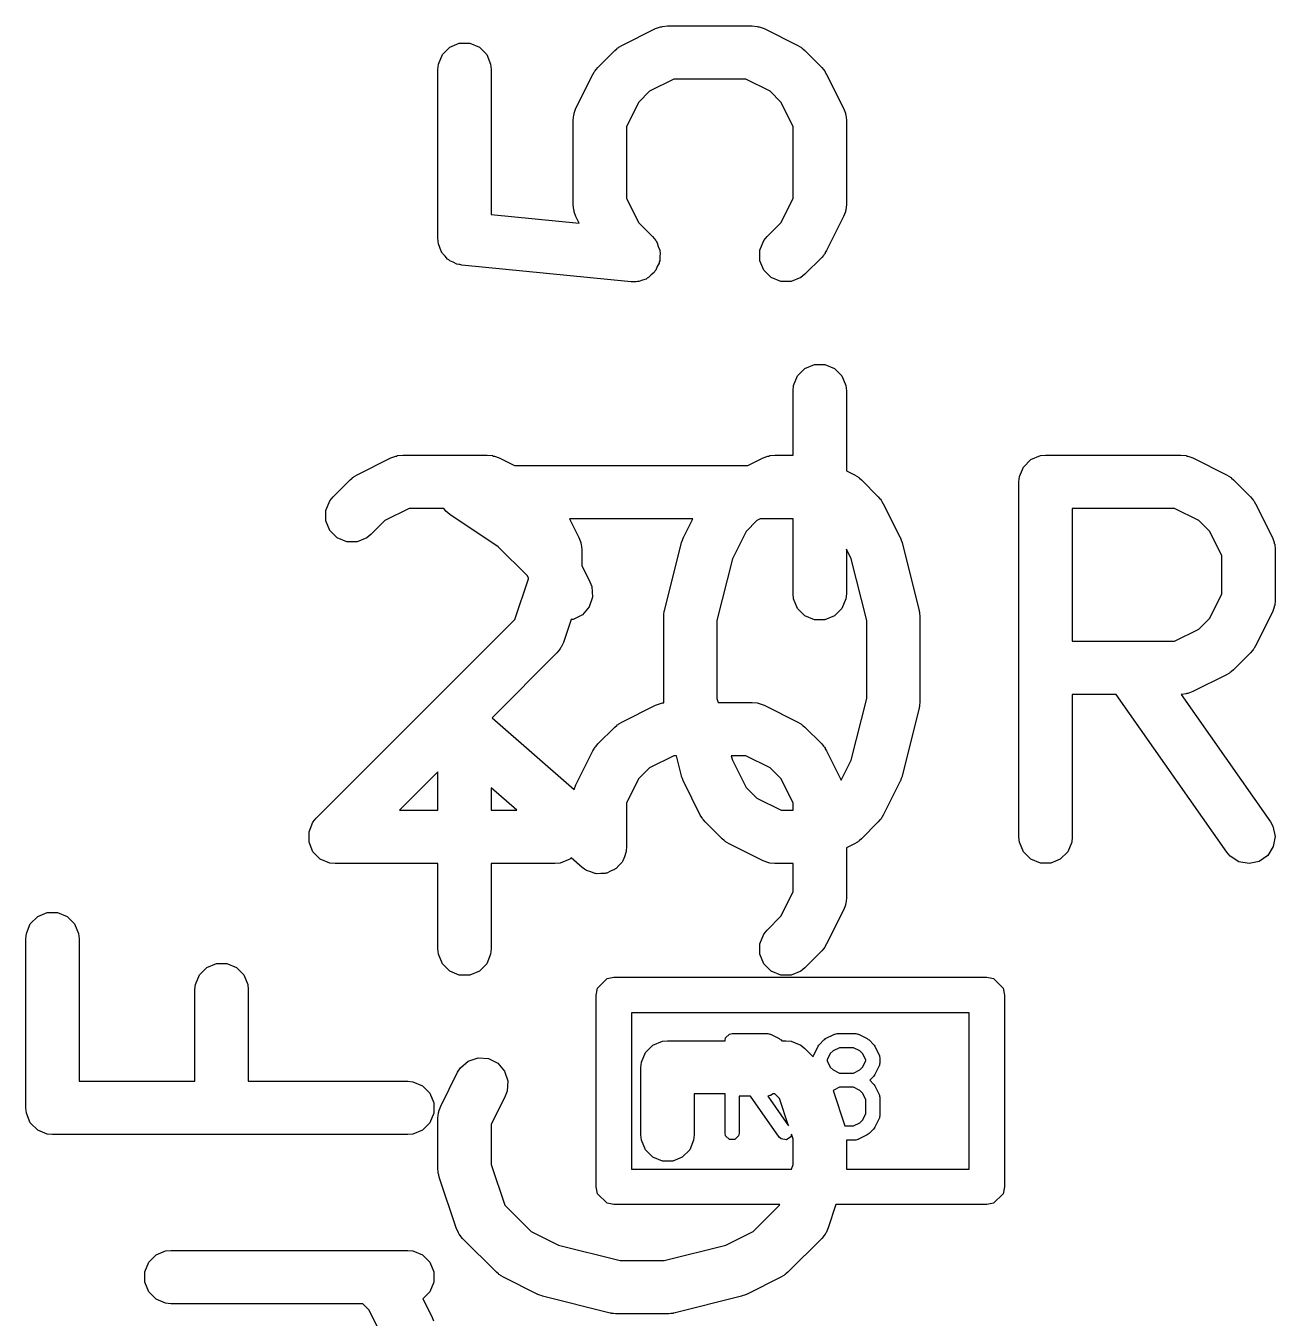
# Model space of a CAD drawing. Extents: x -2.36 to 2.12, y 0.28 to 4.05.
# Drawn here: x -2.3307 to -2.1922, y 3.6788 to 3.822 of the extents above; entities that cross this region are included whole.
import ezdxf

# ---------------------------------------------------------------- set-up
doc = ezdxf.new("R2010")
doc.units = 0
doc.header["$MEASUREMENT"] = 0
doc.layers.add('BLACK', color=7, linetype='CONTINUOUS')

msp = doc.modelspace()

# ---------------------------------------------------------------- linework, layer by layer
at = {"layer": 'BLACK', "linetype": 'CONTINUOUS'}
for p, q in [((-2.26467, 3.81981), (-2.26092, 3.82169)), ((-2.26092, 3.82169), (-2.26038, 3.8219)), ((-2.26038, 3.8219), (-2.26027, 3.8219)), ((-2.26027, 3.8219), (-2.26017, 3.82194)), ((-2.26017, 3.82194), (-2.2596, 3.822)), ((-2.2596, 3.822), (-2.25022, 3.822)), ((-2.25022, 3.822), (-2.24965, 3.82194)), ((-2.24965, 3.82194), (-2.24955, 3.8219)), ((-2.24955, 3.8219), (-2.24944, 3.8219)), ((-2.24944, 3.8219), (-2.2489, 3.82169)), ((-2.2489, 3.82169), (-2.24515, 3.81981)), ((-2.28455, 3.81881), (-2.28373, 3.81963)), ((-2.28373, 3.81963), (-2.28267, 3.82007)), ((-2.28267, 3.82007), (-2.28152, 3.82007)), ((-2.28152, 3.82007), (-2.28045, 3.81963)), ((-2.28045, 3.81963), (-2.27964, 3.81881)), ((-2.26731, 3.81739), (-2.26543, 3.81926)), ((-2.26543, 3.81926), (-2.26521, 3.81945)), ((-2.26521, 3.81945), (-2.26516, 3.81951)), ((-2.26516, 3.81951), (-2.26507, 3.81956)), ((-2.26507, 3.81956), (-2.26499, 3.81963)), ((-2.26499, 3.81963), (-2.26491, 3.81966)), ((-2.26491, 3.81966), (-2.26467, 3.81981)), ((-2.24515, 3.81981), (-2.2449, 3.81966)), ((-2.2449, 3.81966), (-2.24483, 3.81963)), ((-2.24483, 3.81963), (-2.24475, 3.81956)), ((-2.24475, 3.81956), (-2.24466, 3.81951)), ((-2.24466, 3.81951), (-2.24461, 3.81945)), ((-2.24461, 3.81945), (-2.24439, 3.81926)), ((-2.24439, 3.81926), (-2.24251, 3.81739)), ((-2.28505, 3.81717), (-2.28499, 3.81775)), ((-2.28499, 3.81775), (-2.28455, 3.81881)), ((-2.27964, 3.81881), (-2.2792, 3.81775)), ((-2.2792, 3.81775), (-2.27914, 3.81717)), ((-2.26749, 3.81716), (-2.26731, 3.81739)), ((-2.24251, 3.81739), (-2.24232, 3.81716)), ((-2.28505, 3.79843), (-2.28505, 3.81717)), ((-2.27914, 3.81717), (-2.27914, 3.8011)), ((-2.26974, 3.81287), (-2.26786, 3.81662)), ((-2.26786, 3.81662), (-2.26771, 3.81687)), ((-2.26771, 3.81687), (-2.26768, 3.81694)), ((-2.26768, 3.81694), (-2.26761, 3.81702)), ((-2.26761, 3.81702), (-2.26755, 3.81711)), ((-2.26755, 3.81711), (-2.26749, 3.81716)), ((-2.2589, 3.81609), (-2.2616, 3.81475)), ((-2.25092, 3.81609), (-2.2589, 3.81609)), ((-2.24822, 3.81475), (-2.25092, 3.81609)), ((-2.24232, 3.81716), (-2.24227, 3.81711)), ((-2.24227, 3.81711), (-2.24221, 3.81702)), ((-2.24221, 3.81702), (-2.24214, 3.81694)), ((-2.24214, 3.81694), (-2.24211, 3.81687)), ((-2.24211, 3.81687), (-2.24196, 3.81662)), ((-2.24196, 3.81662), (-2.24008, 3.81287)), ((-2.2616, 3.81475), (-2.26279, 3.81355)), ((-2.24703, 3.81355), (-2.24822, 3.81475)), ((-2.26279, 3.81355), (-2.26414, 3.81085)), ((-2.24568, 3.81085), (-2.24703, 3.81355)), ((-2.27005, 3.81155), (-2.26999, 3.81212)), ((-2.26999, 3.81212), (-2.26995, 3.81222)), ((-2.26995, 3.81222), (-2.26994, 3.81233)), ((-2.26994, 3.81233), (-2.26974, 3.81287)), ((-2.24008, 3.81287), (-2.23988, 3.81233)), ((-2.23988, 3.81233), (-2.23987, 3.81222)), ((-2.23987, 3.81222), (-2.23983, 3.81212)), ((-2.23983, 3.81212), (-2.23977, 3.81155)), ((-2.27005, 3.80217), (-2.27005, 3.81155)), ((-2.26414, 3.81085), (-2.26414, 3.80287)), ((-2.24568, 3.80287), (-2.24568, 3.81085)), ((-2.23977, 3.81155), (-2.23977, 3.80217)), ((-2.26999, 3.8016), (-2.27005, 3.80217)), ((-2.26414, 3.80287), (-2.26279, 3.80017)), ((-2.24703, 3.80017), (-2.24568, 3.80287)), ((-2.23977, 3.80217), (-2.23983, 3.8016)), ((-2.27914, 3.8011), (-2.26937, 3.80012)), ((-2.26995, 3.8015), (-2.26999, 3.8016)), ((-2.26994, 3.80139), (-2.26995, 3.8015)), ((-2.26974, 3.80085), (-2.26994, 3.80139)), ((-2.26937, 3.80012), (-2.26974, 3.80085)), ((-2.24008, 3.80085), (-2.24196, 3.7971)), ((-2.23988, 3.80139), (-2.24008, 3.80085)), ((-2.23987, 3.8015), (-2.23988, 3.80139)), ((-2.23983, 3.8016), (-2.23987, 3.8015)), ((-2.26279, 3.80017), (-2.26126, 3.79864)), ((-2.24856, 3.79864), (-2.24703, 3.80017)), ((-2.28503, 3.79821), (-2.28505, 3.79843)), ((-2.28503, 3.79814), (-2.28503, 3.79821)), ((-2.28501, 3.79807), (-2.28503, 3.79814)), ((-2.28499, 3.79785), (-2.28501, 3.79807)), ((-2.28482, 3.79745), (-2.28499, 3.79785)), ((-2.2847, 3.79704), (-2.28482, 3.79745)), ((-2.26126, 3.79864), (-2.26089, 3.79819)), ((-2.26089, 3.79819), (-2.26083, 3.79805)), ((-2.26083, 3.79805), (-2.26074, 3.79794)), ((-2.26074, 3.79794), (-2.26062, 3.79753)), ((-2.26062, 3.79753), (-2.26045, 3.79713)), ((-2.24937, 3.79713), (-2.24893, 3.79819)), ((-2.24893, 3.79819), (-2.24856, 3.79864)), ((-2.28461, 3.79692), (-2.2847, 3.79704)), ((-2.28455, 3.79678), (-2.28461, 3.79692)), ((-2.28424, 3.79648), (-2.28455, 3.79678)), ((-2.28397, 3.79615), (-2.28424, 3.79648)), ((-2.28384, 3.79608), (-2.28397, 3.79615)), ((-2.28373, 3.79597), (-2.28384, 3.79608)), ((-2.28334, 3.7958), (-2.28373, 3.79597)), ((-2.26045, 3.79597), (-2.26051, 3.79584)), ((-2.26045, 3.79713), (-2.26045, 3.79698)), ((-2.26045, 3.79698), (-2.26041, 3.79684)), ((-2.26041, 3.79684), (-2.26045, 3.79641)), ((-2.26045, 3.79641), (-2.26045, 3.79597)), ((-2.24937, 3.79597), (-2.24937, 3.79713)), ((-2.24893, 3.79491), (-2.24937, 3.79597)), ((-2.24251, 3.79634), (-2.24439, 3.79446)), ((-2.24232, 3.79656), (-2.24251, 3.79634)), ((-2.24227, 3.79661), (-2.24232, 3.79656)), ((-2.24221, 3.7967), (-2.24227, 3.79661)), ((-2.24214, 3.79678), (-2.24221, 3.7967)), ((-2.24211, 3.79686), (-2.24214, 3.79678)), ((-2.24196, 3.7971), (-2.24211, 3.79686)), ((-2.28296, 3.7956), (-2.28334, 3.7958)), ((-2.28274, 3.79556), (-2.28296, 3.7956)), ((-2.28267, 3.79553), (-2.28274, 3.79556)), ((-2.2826, 3.79553), (-2.28267, 3.79553)), ((-2.28239, 3.79549), (-2.2826, 3.79553)), ((-2.26364, 3.79361), (-2.28239, 3.79549)), ((-2.26107, 3.79467), (-2.2614, 3.7944)), ((-2.261, 3.7948), (-2.26107, 3.79467)), ((-2.26089, 3.79491), (-2.261, 3.7948)), ((-2.26073, 3.79531), (-2.26089, 3.79491)), ((-2.26052, 3.79569), (-2.26073, 3.79531)), ((-2.26051, 3.79584), (-2.26052, 3.79569)), ((-2.24811, 3.7941), (-2.24893, 3.79491)), ((-2.26306, 3.79361), (-2.26364, 3.79361)), ((-2.26292, 3.79365), (-2.26306, 3.79361)), ((-2.26277, 3.79365), (-2.26292, 3.79365)), ((-2.26237, 3.79382), (-2.26277, 3.79365)), ((-2.26196, 3.79394), (-2.26237, 3.79382)), ((-2.26184, 3.79404), (-2.26196, 3.79394)), ((-2.26171, 3.7941), (-2.26184, 3.79404)), ((-2.2614, 3.7944), (-2.26171, 3.7941)), ((-2.24705, 3.79365), (-2.24811, 3.7941)), ((-2.2459, 3.79365), (-2.24705, 3.79365)), ((-2.24483, 3.7941), (-2.2459, 3.79365)), ((-2.24439, 3.79446), (-2.24483, 3.7941)), ((-2.24436, 3.78401), (-2.2433, 3.78445)), ((-2.2433, 3.78445), (-2.24215, 3.78445)), ((-2.24215, 3.78445), (-2.24108, 3.78401)), ((-2.24562, 3.78213), (-2.24518, 3.78319)), ((-2.24518, 3.78319), (-2.24436, 3.78401)), ((-2.24108, 3.78401), (-2.24027, 3.78319)), ((-2.24027, 3.78319), (-2.23983, 3.78213)), ((-2.24568, 3.78155), (-2.24562, 3.78213)), ((-2.23983, 3.78213), (-2.23977, 3.78155)), ((-2.24568, 3.77442), (-2.24568, 3.78155)), ((-2.23977, 3.78155), (-2.23977, 3.77268)), ((-2.28951, 3.77436), (-2.28894, 3.77442)), ((-2.28894, 3.77442), (-2.27957, 3.77442)), ((-2.27957, 3.77442), (-2.27899, 3.77436)), ((-2.24827, 3.77436), (-2.24769, 3.77442)), ((-2.24769, 3.77442), (-2.24568, 3.77442)), ((-2.21827, 3.77436), (-2.2177, 3.77442)), ((-2.2177, 3.77442), (-2.2027, 3.77442)), ((-2.2027, 3.77442), (-2.20212, 3.77436)), ((-2.29401, 3.77223), (-2.29026, 3.7741)), ((-2.29026, 3.7741), (-2.28972, 3.77431)), ((-2.28972, 3.77431), (-2.28961, 3.77432)), ((-2.28961, 3.77432), (-2.28951, 3.77436)), ((-2.27899, 3.77436), (-2.27889, 3.77432)), ((-2.27889, 3.77432), (-2.27879, 3.77431)), ((-2.27879, 3.77431), (-2.27824, 3.7741)), ((-2.27824, 3.7741), (-2.27655, 3.77326)), ((-2.27655, 3.77326), (-2.25071, 3.77326)), ((-2.25071, 3.77326), (-2.24901, 3.7741)), ((-2.24901, 3.7741), (-2.24847, 3.77431)), ((-2.24847, 3.77431), (-2.24837, 3.77432)), ((-2.24837, 3.77432), (-2.24827, 3.77436)), ((-2.22059, 3.77204), (-2.22015, 3.7731)), ((-2.22015, 3.7731), (-2.21934, 3.77392)), ((-2.21934, 3.77392), (-2.21827, 3.77436)), ((-2.20212, 3.77436), (-2.20203, 3.77432)), ((-2.20203, 3.77432), (-2.20192, 3.77431)), ((-2.20192, 3.77431), (-2.20138, 3.7741)), ((-2.20138, 3.7741), (-2.19763, 3.77223)), ((-2.29665, 3.7698), (-2.29478, 3.77168)), ((-2.29478, 3.77168), (-2.29455, 3.77186)), ((-2.29455, 3.77186), (-2.2945, 3.77192)), ((-2.2945, 3.77192), (-2.29441, 3.77198)), ((-2.29441, 3.77198), (-2.29433, 3.77204)), ((-2.29433, 3.77204), (-2.29426, 3.77207)), ((-2.29426, 3.77207), (-2.29401, 3.77223)), ((-2.23977, 3.77268), (-2.23887, 3.77223)), ((-2.23887, 3.77223), (-2.23863, 3.77207)), ((-2.23863, 3.77207), (-2.23855, 3.77204)), ((-2.23855, 3.77204), (-2.23847, 3.77198)), ((-2.23847, 3.77198), (-2.23838, 3.77192)), ((-2.23838, 3.77192), (-2.23833, 3.77186)), ((-2.23833, 3.77186), (-2.23811, 3.77168)), ((-2.23811, 3.77168), (-2.23623, 3.7698)), ((-2.22065, 3.77146), (-2.22059, 3.77204)), ((-2.19763, 3.77223), (-2.19738, 3.77207)), ((-2.19738, 3.77207), (-2.19731, 3.77204)), ((-2.19731, 3.77204), (-2.19723, 3.77198)), ((-2.19723, 3.77198), (-2.19714, 3.77192)), ((-2.19714, 3.77192), (-2.19709, 3.77186)), ((-2.19709, 3.77186), (-2.19686, 3.77168)), ((-2.19686, 3.77168), (-2.19499, 3.7698)), ((-2.22065, 3.73209), (-2.22065, 3.77146)), ((-2.29746, 3.76829), (-2.29702, 3.76935)), ((-2.29702, 3.76935), (-2.29665, 3.7698)), ((-2.23623, 3.7698), (-2.23605, 3.76958)), ((-2.23605, 3.76958), (-2.23599, 3.76952)), ((-2.23599, 3.76952), (-2.23593, 3.76944)), ((-2.23593, 3.76944), (-2.23587, 3.76935)), ((-2.23587, 3.76935), (-2.23584, 3.76928)), ((-2.23584, 3.76928), (-2.23568, 3.76903)), ((-2.23568, 3.76903), (-2.2338, 3.76529)), ((-2.19499, 3.7698), (-2.1948, 3.76958)), ((-2.1948, 3.76958), (-2.19474, 3.76952)), ((-2.19474, 3.76952), (-2.19469, 3.76944)), ((-2.19469, 3.76944), (-2.19462, 3.76935)), ((-2.19462, 3.76935), (-2.19459, 3.76928)), ((-2.19459, 3.76928), (-2.19443, 3.76903)), ((-2.19443, 3.76903), (-2.19256, 3.76529)), ((-2.29746, 3.76714), (-2.29746, 3.76829)), ((-2.28824, 3.76851), (-2.29094, 3.76716)), ((-2.2844, 3.76851), (-2.28824, 3.76851)), ((-2.28434, 3.76846), (-2.2844, 3.76851)), ((-2.28418, 3.76821), (-2.28434, 3.76846)), ((-2.28374, 3.76785), (-2.28418, 3.76821)), ((-2.28373, 3.76785), (-2.28374, 3.76785)), ((-2.27835, 3.76426), (-2.28373, 3.76785)), ((-2.28373, 3.76785), (-2.28373, 3.76785)), ((-2.28373, 3.76785), (-2.28373, 3.76785)), ((-2.2568, 3.76735), (-2.27046, 3.76735)), ((-2.27046, 3.76735), (-2.26943, 3.76529)), ((-2.25783, 3.76529), (-2.2568, 3.76735)), ((-2.24932, 3.76735), (-2.24969, 3.76716)), ((-2.24568, 3.76735), (-2.24932, 3.76735)), ((-2.24568, 3.75906), (-2.24568, 3.76735)), ((-2.2034, 3.76851), (-2.21475, 3.76851)), ((-2.21475, 3.76851), (-2.21475, 3.75379)), ((-2.2007, 3.76716), (-2.2034, 3.76851)), ((-2.29702, 3.76607), (-2.29746, 3.76714)), ((-2.2962, 3.76526), (-2.29702, 3.76607)), ((-2.29094, 3.76716), (-2.29248, 3.76563)), ((-2.25089, 3.76597), (-2.25241, 3.76293)), ((-2.24969, 3.76716), (-2.25089, 3.76597)), ((-2.1995, 3.76597), (-2.2007, 3.76716)), ((-2.19815, 3.76327), (-2.1995, 3.76597)), ((-2.29514, 3.76482), (-2.2962, 3.76526)), ((-2.29399, 3.76482), (-2.29514, 3.76482)), ((-2.29292, 3.76526), (-2.29399, 3.76482)), ((-2.29248, 3.76563), (-2.29292, 3.76526)), ((-2.26943, 3.76529), (-2.26922, 3.76474)), ((-2.26922, 3.76474), (-2.26921, 3.76464)), ((-2.26921, 3.76464), (-2.26917, 3.76454)), ((-2.26917, 3.76454), (-2.26911, 3.76396)), ((-2.25993, 3.75718), (-2.25806, 3.76468)), ((-2.25806, 3.76468), (-2.25804, 3.76472)), ((-2.25804, 3.76474), (-2.25795, 3.76498)), ((-2.25804, 3.76472), (-2.25804, 3.76474)), ((-2.25795, 3.76498), (-2.25786, 3.76523)), ((-2.25786, 3.76523), (-2.25785, 3.76524)), ((-2.25785, 3.76524), (-2.25783, 3.76529)), ((-2.2338, 3.76529), (-2.23379, 3.76524)), ((-2.23379, 3.76524), (-2.23378, 3.76523)), ((-2.23378, 3.76523), (-2.23369, 3.76498)), ((-2.23369, 3.76498), (-2.2336, 3.76474)), ((-2.2336, 3.76474), (-2.2336, 3.76472)), ((-2.2336, 3.76472), (-2.23358, 3.76468)), ((-2.23358, 3.76468), (-2.23171, 3.75718)), ((-2.19256, 3.76529), (-2.19235, 3.76474)), ((-2.19235, 3.76474), (-2.19235, 3.76464)), ((-2.19235, 3.76464), (-2.1923, 3.76454)), ((-2.1923, 3.76454), (-2.19225, 3.76396)), ((-2.27515, 3.76106), (-2.27835, 3.76426)), ((-2.26911, 3.76396), (-2.26911, 3.76219)), ((-2.23923, 3.76293), (-2.23977, 3.76401)), ((-2.23977, 3.76401), (-2.23977, 3.75906)), ((-2.19815, 3.75904), (-2.19815, 3.76327)), ((-2.19225, 3.76396), (-2.19225, 3.75834)), ((-2.26911, 3.76219), (-2.2682, 3.76038)), ((-2.25241, 3.76293), (-2.25412, 3.7561)), ((-2.23752, 3.7561), (-2.23923, 3.76293)), ((-2.27652, 3.75619), (-2.27502, 3.76069)), ((-2.27502, 3.7608), (-2.27515, 3.76106)), ((-2.27502, 3.76069), (-2.27502, 3.7608)), ((-2.2682, 3.76038), (-2.268, 3.75984)), ((-2.26792, 3.75869), (-2.26828, 3.75759)), ((-2.268, 3.75984), (-2.26792, 3.75869)), ((-2.24562, 3.75848), (-2.24568, 3.75906)), ((-2.23977, 3.75906), (-2.23983, 3.75848)), ((-2.1995, 3.75634), (-2.19815, 3.75904)), ((-2.26828, 3.75759), (-2.26903, 3.75672)), ((-2.24518, 3.75741), (-2.24562, 3.75848)), ((-2.24436, 3.7566), (-2.24518, 3.75741)), ((-2.24027, 3.75741), (-2.24108, 3.7566)), ((-2.23983, 3.75848), (-2.24027, 3.75741)), ((-2.19235, 3.75756), (-2.19256, 3.75702)), ((-2.1923, 3.75776), (-2.19235, 3.75767)), ((-2.19235, 3.75767), (-2.19235, 3.75756)), ((-2.19225, 3.75834), (-2.1923, 3.75776)), ((-2.29853, 3.73418), (-2.27652, 3.75619)), ((-2.27029, 3.75619), (-2.27114, 3.75366)), ((-2.27007, 3.75621), (-2.27029, 3.75619)), ((-2.26903, 3.75672), (-2.27007, 3.75621)), ((-2.26002, 3.75661), (-2.25999, 3.75682)), ((-2.26001, 3.75657), (-2.26002, 3.75661)), ((-2.26002, 3.75647), (-2.26001, 3.75657)), ((-2.26002, 3.74709), (-2.26002, 3.75647)), ((-2.25999, 3.75682), (-2.25996, 3.75704)), ((-2.25996, 3.75704), (-2.25995, 3.75708)), ((-2.25995, 3.75708), (-2.25993, 3.75718)), ((-2.25412, 3.7561), (-2.25412, 3.74746)), ((-2.2433, 3.75616), (-2.24436, 3.7566)), ((-2.24215, 3.75616), (-2.2433, 3.75616)), ((-2.24108, 3.7566), (-2.24215, 3.75616)), ((-2.23752, 3.74746), (-2.23752, 3.7561)), ((-2.23171, 3.75718), (-2.23169, 3.75708)), ((-2.23169, 3.75708), (-2.23167, 3.75704)), ((-2.23167, 3.75704), (-2.23165, 3.75682)), ((-2.23165, 3.75682), (-2.23162, 3.75661)), ((-2.23162, 3.75661), (-2.23163, 3.75657)), ((-2.23163, 3.75657), (-2.23162, 3.75647)), ((-2.23162, 3.75647), (-2.23162, 3.74709)), ((-2.2007, 3.75514), (-2.1995, 3.75634)), ((-2.19256, 3.75702), (-2.19443, 3.75327)), ((-2.2034, 3.75379), (-2.2007, 3.75514)), ((-2.27149, 3.75295), (-2.27185, 3.7525)), ((-2.27145, 3.75305), (-2.27149, 3.75295)), ((-2.27138, 3.75313), (-2.27145, 3.75305)), ((-2.27114, 3.75366), (-2.27138, 3.75313)), ((-2.21475, 3.75379), (-2.2034, 3.75379)), ((-2.19462, 3.75295), (-2.19469, 3.75287)), ((-2.19459, 3.75302), (-2.19462, 3.75295)), ((-2.19443, 3.75327), (-2.19459, 3.75302)), ((-2.27185, 3.7525), (-2.27904, 3.74531)), ((-2.19499, 3.7525), (-2.19686, 3.75063)), ((-2.1948, 3.75273), (-2.19499, 3.7525)), ((-2.19474, 3.75278), (-2.1948, 3.75273)), ((-2.19469, 3.75287), (-2.19474, 3.75278)), ((-2.19763, 3.75008), (-2.20138, 3.7482)), ((-2.19738, 3.75023), (-2.19763, 3.75008)), ((-2.19731, 3.75026), (-2.19738, 3.75023)), ((-2.19723, 3.75033), (-2.19731, 3.75026)), ((-2.19714, 3.75038), (-2.19723, 3.75033)), ((-2.19709, 3.75044), (-2.19714, 3.75038)), ((-2.19686, 3.75063), (-2.19709, 3.75044)), ((-2.25412, 3.74746), (-2.254, 3.74701)), ((-2.23923, 3.74062), (-2.23752, 3.74746)), ((-2.20986, 3.74789), (-2.21475, 3.74789)), ((-2.21475, 3.74789), (-2.21475, 3.73209)), ((-2.19762, 3.7304), (-2.20986, 3.74789)), ((-2.20212, 3.74795), (-2.20266, 3.74789)), ((-2.20266, 3.74789), (-2.19278, 3.73379)), ((-2.20203, 3.74799), (-2.20212, 3.74795)), ((-2.20192, 3.74799), (-2.20203, 3.74799)), ((-2.20138, 3.7482), (-2.20192, 3.74799)), ((-2.26467, 3.74482), (-2.26092, 3.7467)), ((-2.26092, 3.7467), (-2.26038, 3.7469)), ((-2.26038, 3.7469), (-2.26027, 3.74691)), ((-2.26027, 3.74691), (-2.26017, 3.74695)), ((-2.26017, 3.74695), (-2.26001, 3.74697)), ((-2.26001, 3.74699), (-2.26002, 3.74709)), ((-2.26001, 3.74697), (-2.26001, 3.74699)), ((-2.254, 3.74701), (-2.25022, 3.74701)), ((-2.25022, 3.74701), (-2.24965, 3.74695)), ((-2.24965, 3.74695), (-2.24955, 3.74691)), ((-2.24955, 3.74691), (-2.24944, 3.7469)), ((-2.24944, 3.7469), (-2.2489, 3.7467)), ((-2.2489, 3.7467), (-2.24515, 3.74482)), ((-2.23171, 3.74638), (-2.23358, 3.73888)), ((-2.23169, 3.74648), (-2.23171, 3.74638)), ((-2.23167, 3.74652), (-2.23169, 3.74648)), ((-2.23165, 3.74673), (-2.23167, 3.74652)), ((-2.23162, 3.74695), (-2.23165, 3.74673)), ((-2.23162, 3.74709), (-2.23163, 3.74699)), ((-2.23163, 3.74699), (-2.23162, 3.74695)), ((-2.27904, 3.74531), (-2.26994, 3.73735)), ((-2.26543, 3.74427), (-2.26521, 3.74446)), ((-2.26521, 3.74446), (-2.26516, 3.74451)), ((-2.26516, 3.74451), (-2.26507, 3.74457)), ((-2.26507, 3.74457), (-2.26499, 3.74464)), ((-2.26499, 3.74464), (-2.26491, 3.74467)), ((-2.26491, 3.74467), (-2.26467, 3.74482)), ((-2.24515, 3.74482), (-2.2449, 3.74467)), ((-2.2449, 3.74467), (-2.24483, 3.74464)), ((-2.24483, 3.74464), (-2.24475, 3.74457)), ((-2.24475, 3.74457), (-2.24466, 3.74451)), ((-2.24466, 3.74451), (-2.24461, 3.74446)), ((-2.24461, 3.74446), (-2.24439, 3.74427)), ((-2.26731, 3.7424), (-2.26543, 3.74427)), ((-2.24439, 3.74427), (-2.24251, 3.7424)), ((-2.26974, 3.73788), (-2.26786, 3.74163)), ((-2.26786, 3.74163), (-2.26771, 3.74188)), ((-2.26771, 3.74188), (-2.26768, 3.74195)), ((-2.26768, 3.74195), (-2.26761, 3.74203)), ((-2.26761, 3.74203), (-2.26755, 3.74212)), ((-2.26755, 3.74212), (-2.26749, 3.74217)), ((-2.26749, 3.74217), (-2.26731, 3.7424)), ((-2.24251, 3.7424), (-2.24232, 3.74217)), ((-2.24232, 3.74217), (-2.24227, 3.74212)), ((-2.24227, 3.74212), (-2.24221, 3.74203)), ((-2.24221, 3.74203), (-2.24214, 3.74195)), ((-2.24214, 3.74195), (-2.24211, 3.74188)), ((-2.24211, 3.74188), (-2.24196, 3.74163)), ((-2.24196, 3.74163), (-2.24034, 3.7384)), ((-2.2589, 3.7411), (-2.2616, 3.73976)), ((-2.25861, 3.7411), (-2.2589, 3.7411)), ((-2.25806, 3.73888), (-2.25861, 3.7411)), ((-2.25092, 3.7411), (-2.25253, 3.7411)), ((-2.25253, 3.7411), (-2.25241, 3.74062)), ((-2.25241, 3.74062), (-2.25089, 3.73759)), ((-2.24822, 3.73976), (-2.25092, 3.7411)), ((-2.24034, 3.7384), (-2.23923, 3.74062)), ((-2.28505, 3.73931), (-2.28931, 3.73505)), ((-2.28505, 3.73505), (-2.28505, 3.73931)), ((-2.2616, 3.73976), (-2.26279, 3.73856)), ((-2.25804, 3.73883), (-2.25806, 3.73888)), ((-2.25804, 3.73881), (-2.25804, 3.73883)), ((-2.25795, 3.73857), (-2.25804, 3.73881)), ((-2.24703, 3.73856), (-2.24822, 3.73976)), ((-2.2336, 3.73881), (-2.23369, 3.73857)), ((-2.23358, 3.73888), (-2.2336, 3.73883)), ((-2.2336, 3.73883), (-2.2336, 3.73881)), ((-2.27628, 3.73505), (-2.27914, 3.73755)), ((-2.27914, 3.73755), (-2.27914, 3.73505)), ((-2.26994, 3.73735), (-2.26974, 3.73788)), ((-2.26279, 3.73856), (-2.26414, 3.73586)), ((-2.25786, 3.73833), (-2.25795, 3.73857)), ((-2.25785, 3.73831), (-2.25786, 3.73833)), ((-2.25783, 3.73827), (-2.25785, 3.73831)), ((-2.25596, 3.73452), (-2.25783, 3.73827)), ((-2.25089, 3.73759), (-2.24969, 3.7364)), ((-2.24568, 3.73586), (-2.24703, 3.73856)), ((-2.2338, 3.73827), (-2.23568, 3.73452)), ((-2.23379, 3.73831), (-2.2338, 3.73827)), ((-2.23378, 3.73833), (-2.23379, 3.73831)), ((-2.23369, 3.73857), (-2.23378, 3.73833)), ((-2.26414, 3.73586), (-2.26414, 3.73093)), ((-2.24969, 3.7364), (-2.247, 3.73505)), ((-2.24568, 3.73505), (-2.24568, 3.73586)), ((-2.28931, 3.73505), (-2.28505, 3.73505)), ((-2.27914, 3.73505), (-2.27628, 3.73505)), ((-2.2558, 3.73427), (-2.25596, 3.73452)), ((-2.247, 3.73505), (-2.24568, 3.73505)), ((-2.23568, 3.73452), (-2.23584, 3.73427)), ((-2.29933, 3.73267), (-2.29889, 3.73373)), ((-2.29889, 3.73373), (-2.29853, 3.73418)), ((-2.25577, 3.7342), (-2.2558, 3.73427)), ((-2.25571, 3.73412), (-2.25577, 3.7342)), ((-2.25565, 3.73403), (-2.25571, 3.73412)), ((-2.25559, 3.73398), (-2.25565, 3.73403)), ((-2.25541, 3.73376), (-2.25559, 3.73398)), ((-2.25353, 3.73188), (-2.25541, 3.73376)), ((-2.23623, 3.73376), (-2.23811, 3.73188)), ((-2.23605, 3.73398), (-2.23623, 3.73376)), ((-2.23599, 3.73403), (-2.23605, 3.73398)), ((-2.23593, 3.73412), (-2.23599, 3.73403)), ((-2.23587, 3.7342), (-2.23593, 3.73412)), ((-2.23584, 3.73427), (-2.23587, 3.7342)), ((-2.19278, 3.73379), (-2.1925, 3.73328)), ((-2.1925, 3.73328), (-2.19225, 3.73216)), ((-2.29933, 3.73152), (-2.29933, 3.73267)), ((-2.29889, 3.73045), (-2.29933, 3.73152)), ((-2.25331, 3.73169), (-2.25353, 3.73188)), ((-2.25325, 3.73164), (-2.25331, 3.73169)), ((-2.25317, 3.73158), (-2.25325, 3.73164)), ((-2.25308, 3.73151), (-2.25317, 3.73158)), ((-2.25301, 3.73148), (-2.25308, 3.73151)), ((-2.25276, 3.73133), (-2.25301, 3.73148)), ((-2.23863, 3.73148), (-2.23887, 3.73133)), ((-2.23855, 3.73151), (-2.23863, 3.73148)), ((-2.23847, 3.73158), (-2.23855, 3.73151)), ((-2.23838, 3.73164), (-2.23847, 3.73158)), ((-2.23833, 3.73169), (-2.23838, 3.73164)), ((-2.23811, 3.73188), (-2.23833, 3.73169)), ((-2.22059, 3.73152), (-2.22065, 3.73209)), ((-2.22015, 3.73045), (-2.22059, 3.73152)), ((-2.2148, 3.73152), (-2.21524, 3.73045)), ((-2.21475, 3.73209), (-2.2148, 3.73152)), ((-2.19225, 3.73216), (-2.19245, 3.73102)), ((-2.29808, 3.72964), (-2.29889, 3.73045)), ((-2.2642, 3.73036), (-2.26438, 3.72991)), ((-2.26419, 3.7305), (-2.2642, 3.73036)), ((-2.26417, 3.73055), (-2.26419, 3.7305)), ((-2.26414, 3.73093), (-2.26417, 3.73063)), ((-2.26417, 3.73063), (-2.26417, 3.73055)), ((-2.24901, 3.72945), (-2.25276, 3.73133)), ((-2.23887, 3.73133), (-2.23977, 3.73088)), ((-2.23977, 3.73088), (-2.23977, 3.72531)), ((-2.21934, 3.72964), (-2.22015, 3.73045)), ((-2.21524, 3.73045), (-2.21606, 3.72964)), ((-2.19724, 3.72996), (-2.19762, 3.7304)), ((-2.19307, 3.73005), (-2.19401, 3.72939)), ((-2.19245, 3.73102), (-2.19307, 3.73005)), ((-2.29701, 3.7292), (-2.29808, 3.72964)), ((-2.29644, 3.72914), (-2.29701, 3.7292)), ((-2.28505, 3.72914), (-2.29644, 3.72914)), ((-2.28505, 3.71969), (-2.28505, 3.72914)), ((-2.27207, 3.72914), (-2.27914, 3.72914)), ((-2.27914, 3.72914), (-2.27914, 3.71969)), ((-2.27149, 3.7292), (-2.27207, 3.72914)), ((-2.27043, 3.72964), (-2.27149, 3.7292)), ((-2.27027, 3.72979), (-2.27043, 3.72964)), ((-2.26904, 3.72871), (-2.27027, 3.72979)), ((-2.26879, 3.72853), (-2.26904, 3.72871)), ((-2.2653, 3.72859), (-2.26538, 3.72855)), ((-2.26498, 3.72895), (-2.2653, 3.72859)), ((-2.26464, 3.72929), (-2.26498, 3.72895)), ((-2.2646, 3.72939), (-2.26464, 3.72929)), ((-2.26454, 3.72946), (-2.2646, 3.72939)), ((-2.26438, 3.72991), (-2.26454, 3.72946)), ((-2.24847, 3.72925), (-2.24901, 3.72945)), ((-2.24837, 3.72924), (-2.24847, 3.72925)), ((-2.24827, 3.7292), (-2.24837, 3.72924)), ((-2.24769, 3.72914), (-2.24827, 3.7292)), ((-2.24568, 3.72914), (-2.24769, 3.72914)), ((-2.24568, 3.72601), (-2.24568, 3.72914)), ((-2.21827, 3.7292), (-2.21934, 3.72964)), ((-2.21712, 3.7292), (-2.21827, 3.7292)), ((-2.21606, 3.72964), (-2.21712, 3.7292)), ((-2.19627, 3.72934), (-2.19724, 3.72996)), ((-2.19514, 3.72914), (-2.19627, 3.72934)), ((-2.19401, 3.72939), (-2.19514, 3.72914)), ((-2.26874, 3.72848), (-2.26879, 3.72853)), ((-2.26868, 3.72846), (-2.26874, 3.72848)), ((-2.26857, 3.72837), (-2.26868, 3.72846)), ((-2.26811, 3.72822), (-2.26857, 3.72837)), ((-2.26767, 3.72804), (-2.26811, 3.72822)), ((-2.26757, 3.72804), (-2.26767, 3.72804)), ((-2.26748, 3.72801), (-2.26757, 3.72804)), ((-2.267, 3.72804), (-2.26748, 3.72801)), ((-2.26652, 3.72804), (-2.267, 3.72804)), ((-2.26643, 3.72808), (-2.26652, 3.72804)), ((-2.26633, 3.72808), (-2.26643, 3.72808)), ((-2.2659, 3.7283), (-2.26633, 3.72808)), ((-2.26546, 3.72848), (-2.2659, 3.7283)), ((-2.26538, 3.72855), (-2.26546, 3.72848)), ((-2.24703, 3.72331), (-2.24568, 3.72601)), ((-2.23988, 3.72453), (-2.24008, 3.72399)), ((-2.23987, 3.72464), (-2.23988, 3.72453)), ((-2.23983, 3.72473), (-2.23987, 3.72464)), ((-2.23977, 3.72531), (-2.23983, 3.72473)), ((-2.33022, 3.72245), (-2.3294, 3.72327)), ((-2.3294, 3.72327), (-2.32834, 3.72371)), ((-2.32834, 3.72371), (-2.32719, 3.72371)), ((-2.32719, 3.72371), (-2.32612, 3.72327)), ((-2.32612, 3.72327), (-2.32531, 3.72245)), ((-2.24856, 3.72177), (-2.24703, 3.72331)), ((-2.24008, 3.72399), (-2.24196, 3.72024)), ((-2.33066, 3.72139), (-2.33022, 3.72245)), ((-2.32531, 3.72245), (-2.32487, 3.72139)), ((-2.24893, 3.72133), (-2.24856, 3.72177)), ((-2.33072, 3.72081), (-2.33066, 3.72139)), ((-2.33072, 3.70206), (-2.33072, 3.72081)), ((-2.32487, 3.72139), (-2.32481, 3.72081)), ((-2.32481, 3.72081), (-2.32481, 3.70502)), ((-2.24937, 3.72026), (-2.24893, 3.72133)), ((-2.24937, 3.71911), (-2.24937, 3.72026)), ((-2.24211, 3.71999), (-2.24214, 3.71992)), ((-2.24196, 3.72024), (-2.24211, 3.71999)), ((-2.28499, 3.71911), (-2.28505, 3.71969)), ((-2.28455, 3.71804), (-2.28499, 3.71911)), ((-2.2792, 3.71911), (-2.27964, 3.71804)), ((-2.27914, 3.71969), (-2.2792, 3.71911)), ((-2.24893, 3.71804), (-2.24937, 3.71911)), ((-2.24251, 3.71947), (-2.24439, 3.7176)), ((-2.24232, 3.7197), (-2.24251, 3.71947)), ((-2.24227, 3.71975), (-2.24232, 3.7197)), ((-2.24221, 3.71984), (-2.24227, 3.71975)), ((-2.24214, 3.71992), (-2.24221, 3.71984)), ((-2.31147, 3.71683), (-2.31066, 3.71764)), ((-2.31066, 3.71764), (-2.30959, 3.71808)), ((-2.30959, 3.71808), (-2.30844, 3.71808)), ((-2.30844, 3.71808), (-2.30737, 3.71764)), ((-2.30737, 3.71764), (-2.30656, 3.71683)), ((-2.28373, 3.71723), (-2.28455, 3.71804)), ((-2.28267, 3.71679), (-2.28373, 3.71723)), ((-2.28045, 3.71723), (-2.28152, 3.71679)), ((-2.27964, 3.71804), (-2.28045, 3.71723)), ((-2.24811, 3.71723), (-2.24893, 3.71804)), ((-2.24705, 3.71679), (-2.24811, 3.71723)), ((-2.24483, 3.71723), (-2.2459, 3.71679)), ((-2.24439, 3.7176), (-2.24483, 3.71723)), ((-2.31197, 3.71519), (-2.31191, 3.71576)), ((-2.31191, 3.71576), (-2.31147, 3.71683)), ((-2.30656, 3.71683), (-2.30612, 3.71576)), ((-2.30612, 3.71576), (-2.30606, 3.71519)), ((-2.28152, 3.71679), (-2.28267, 3.71679)), ((-2.26737, 3.71532), (-2.2663, 3.71639)), ((-2.2663, 3.71639), (-2.26555, 3.71654)), ((-2.26555, 3.71654), (-2.22421, 3.71654)), ((-2.2459, 3.71679), (-2.24705, 3.71679)), ((-2.22421, 3.71654), (-2.22346, 3.71639)), ((-2.22346, 3.71639), (-2.22239, 3.71532)), ((-2.31197, 3.70502), (-2.31197, 3.71519)), ((-2.30606, 3.71519), (-2.30606, 3.70502)), ((-2.26752, 3.71457), (-2.26737, 3.71532)), ((-2.26752, 3.69331), (-2.26752, 3.71457)), ((-2.22239, 3.71532), (-2.22224, 3.71457)), ((-2.22224, 3.71457), (-2.22224, 3.69331)), ((-2.26358, 3.7126), (-2.26358, 3.69528)), ((-2.22618, 3.7126), (-2.26358, 3.7126)), ((-2.22618, 3.69528), (-2.22618, 3.7126)), ((-2.25316, 3.70982), (-2.25274, 3.71025)), ((-2.25274, 3.71025), (-2.25244, 3.71031)), ((-2.25244, 3.71031), (-2.24854, 3.71031)), ((-2.24854, 3.71031), (-2.2485, 3.7103)), ((-2.2485, 3.7103), (-2.24848, 3.71031)), ((-2.24848, 3.71031), (-2.24836, 3.71027)), ((-2.24836, 3.71027), (-2.24824, 3.71025)), ((-2.24824, 3.71025), (-2.24822, 3.71023)), ((-2.24822, 3.71023), (-2.24819, 3.71022)), ((-2.24819, 3.71022), (-2.24721, 3.70974)), ((-2.24207, 3.70974), (-2.24109, 3.71022)), ((-2.24109, 3.71022), (-2.24105, 3.71023)), ((-2.24105, 3.71023), (-2.24104, 3.71025)), ((-2.24104, 3.71025), (-2.24092, 3.71027)), ((-2.24092, 3.71027), (-2.24079, 3.71031)), ((-2.24079, 3.71031), (-2.24078, 3.7103)), ((-2.24078, 3.7103), (-2.24074, 3.71031)), ((-2.24074, 3.71031), (-2.23879, 3.71031)), ((-2.23879, 3.71031), (-2.23875, 3.7103)), ((-2.23875, 3.7103), (-2.23873, 3.71031)), ((-2.23873, 3.71031), (-2.23861, 3.71027)), ((-2.23861, 3.71027), (-2.23849, 3.71025)), ((-2.23849, 3.71025), (-2.23847, 3.71023)), ((-2.23847, 3.71023), (-2.23844, 3.71022)), ((-2.23844, 3.71022), (-2.23746, 3.70974)), ((-2.26205, 3.7082), (-2.26124, 3.70902)), ((-2.26124, 3.70902), (-2.26017, 3.70946)), ((-2.26017, 3.70946), (-2.2596, 3.70951)), ((-2.2596, 3.70951), (-2.25322, 3.70951)), ((-2.25322, 3.70952), (-2.25316, 3.70982)), ((-2.25322, 3.70951), (-2.25322, 3.70952)), ((-2.24721, 3.70974), (-2.24711, 3.70966)), ((-2.24711, 3.70966), (-2.24701, 3.70959)), ((-2.24701, 3.70959), (-2.24693, 3.70951)), ((-2.24693, 3.70951), (-2.24647, 3.70951)), ((-2.24647, 3.70951), (-2.2459, 3.70946)), ((-2.2459, 3.70946), (-2.24546, 3.70928)), ((-2.24546, 3.70928), (-2.24483, 3.70902)), ((-2.24483, 3.70902), (-2.24439, 3.70865)), ((-2.24439, 3.70865), (-2.24345, 3.70771)), ((-2.24339, 3.70792), (-2.24291, 3.7089)), ((-2.24291, 3.7089), (-2.24283, 3.709)), ((-2.24283, 3.709), (-2.24276, 3.7091)), ((-2.24276, 3.7091), (-2.24227, 3.70959)), ((-2.24227, 3.70959), (-2.24217, 3.70966)), ((-2.24217, 3.70966), (-2.24207, 3.70974)), ((-2.24055, 3.70873), (-2.24125, 3.70839)), ((-2.23897, 3.70873), (-2.24055, 3.70873)), ((-2.23828, 3.70839), (-2.23897, 3.70873)), ((-2.23746, 3.70974), (-2.23736, 3.70966)), ((-2.23736, 3.70966), (-2.23726, 3.70959)), ((-2.23726, 3.70959), (-2.23677, 3.7091)), ((-2.23677, 3.7091), (-2.2367, 3.709)), ((-2.2367, 3.709), (-2.23662, 3.7089)), ((-2.23662, 3.7089), (-2.23613, 3.70792)), ((-2.28255, 3.7065), (-2.28168, 3.70725)), ((-2.28168, 3.70725), (-2.28059, 3.70762)), ((-2.28059, 3.70762), (-2.27944, 3.70753)), ((-2.27944, 3.70753), (-2.27841, 3.70702)), ((-2.26255, 3.70656), (-2.26249, 3.70714)), ((-2.26249, 3.70714), (-2.26205, 3.7082)), ((-2.24345, 3.70771), (-2.24344, 3.70775)), ((-2.24344, 3.70775), (-2.24342, 3.70787)), ((-2.24342, 3.70787), (-2.2434, 3.70788)), ((-2.2434, 3.70788), (-2.24339, 3.70792)), ((-2.24155, 3.70808), (-2.2419, 3.70738)), ((-2.2419, 3.70738), (-2.2419, 3.70727)), ((-2.2419, 3.70727), (-2.24155, 3.70657)), ((-2.24125, 3.70839), (-2.24155, 3.70808)), ((-2.23797, 3.70808), (-2.23828, 3.70839)), ((-2.23763, 3.70738), (-2.23797, 3.70808)), ((-2.23797, 3.70657), (-2.23763, 3.70727)), ((-2.23763, 3.70727), (-2.23763, 3.70738)), ((-2.23613, 3.70792), (-2.23612, 3.70788)), ((-2.23612, 3.70788), (-2.23611, 3.70787)), ((-2.23611, 3.70787), (-2.23609, 3.70775)), ((-2.23609, 3.70775), (-2.23605, 3.70763)), ((-2.23605, 3.70763), (-2.23606, 3.70761)), ((-2.23606, 3.70761), (-2.23605, 3.70757)), ((-2.23605, 3.70757), (-2.23605, 3.70708)), ((-2.28473, 3.70226), (-2.28286, 3.70601)), ((-2.28286, 3.70601), (-2.28255, 3.7065)), ((-2.27841, 3.70702), (-2.27765, 3.70615)), ((-2.27765, 3.70615), (-2.27729, 3.70506)), ((-2.26255, 3.69906), (-2.26255, 3.70656)), ((-2.24155, 3.70657), (-2.24125, 3.70627)), ((-2.24125, 3.70627), (-2.24055, 3.70592)), ((-2.24055, 3.70592), (-2.23897, 3.70592)), ((-2.23897, 3.70592), (-2.23828, 3.70627)), ((-2.23828, 3.70627), (-2.23797, 3.70657)), ((-2.23662, 3.70576), (-2.2367, 3.70566)), ((-2.23613, 3.70673), (-2.23662, 3.70576)), ((-2.23612, 3.70677), (-2.23613, 3.70673)), ((-2.23611, 3.70678), (-2.23612, 3.70677)), ((-2.23609, 3.7069), (-2.23611, 3.70678)), ((-2.23605, 3.70703), (-2.23609, 3.7069)), ((-2.23605, 3.70708), (-2.23606, 3.70704)), ((-2.23606, 3.70704), (-2.23605, 3.70703)), ((-2.32481, 3.70502), (-2.31197, 3.70502)), ((-2.30606, 3.70502), (-2.28839, 3.70502)), ((-2.28839, 3.70502), (-2.28782, 3.70496)), ((-2.28782, 3.70496), (-2.28675, 3.70452)), ((-2.28675, 3.70452), (-2.28594, 3.7037)), ((-2.27729, 3.70506), (-2.27737, 3.70391)), ((-2.24055, 3.70435), (-2.24125, 3.704)), ((-2.23897, 3.70435), (-2.24055, 3.70435)), ((-2.23828, 3.704), (-2.23897, 3.70435)), ((-2.23677, 3.70555), (-2.23719, 3.70513)), ((-2.23719, 3.70513), (-2.23677, 3.70471)), ((-2.2367, 3.70566), (-2.23677, 3.70555)), ((-2.23677, 3.70471), (-2.2367, 3.70461)), ((-2.2367, 3.70461), (-2.23662, 3.70451)), ((-2.23662, 3.70451), (-2.23613, 3.70354)), ((-2.28594, 3.7037), (-2.2855, 3.70264)), ((-2.27758, 3.70337), (-2.27914, 3.70024)), ((-2.27737, 3.70391), (-2.27758, 3.70337)), ((-2.25322, 3.70361), (-2.25664, 3.70361)), ((-2.25664, 3.70361), (-2.25664, 3.69906)), ((-2.25322, 3.69928), (-2.25322, 3.70361)), ((-2.25041, 3.70337), (-2.25165, 3.70337)), ((-2.25165, 3.70337), (-2.25165, 3.69928)), ((-2.24723, 3.69883), (-2.25041, 3.70337)), ((-2.24848, 3.70337), (-2.24849, 3.70338)), ((-2.24849, 3.70338), (-2.24617, 3.70006)), ((-2.24836, 3.70341), (-2.24848, 3.70337)), ((-2.24824, 3.70343), (-2.24836, 3.70341)), ((-2.24822, 3.70344), (-2.24824, 3.70343)), ((-2.24819, 3.70345), (-2.24822, 3.70344)), ((-2.24787, 3.70361), (-2.24819, 3.70345)), ((-2.2477, 3.70361), (-2.24787, 3.70361)), ((-2.24718, 3.70309), (-2.2477, 3.70361)), ((-2.24617, 3.70006), (-2.24718, 3.70309)), ((-2.24125, 3.704), (-2.24125, 3.70399)), ((-2.24125, 3.70399), (-2.23995, 3.70007)), ((-2.23797, 3.70369), (-2.23828, 3.704)), ((-2.23763, 3.703), (-2.23797, 3.70369)), ((-2.23763, 3.70142), (-2.23763, 3.703)), ((-2.23613, 3.70354), (-2.23612, 3.7035)), ((-2.23612, 3.7035), (-2.23611, 3.70348)), ((-2.23611, 3.70348), (-2.23609, 3.70336)), ((-2.23609, 3.70336), (-2.23605, 3.70324)), ((-2.23605, 3.70324), (-2.23606, 3.70322)), ((-2.23606, 3.70322), (-2.23605, 3.70318)), ((-2.23605, 3.70318), (-2.23605, 3.70123)), ((-2.33066, 3.70149), (-2.33072, 3.70206)), ((-2.33022, 3.70042), (-2.33066, 3.70149)), ((-2.2855, 3.70149), (-2.28594, 3.70042)), ((-2.2855, 3.70264), (-2.2855, 3.70149)), ((-2.28505, 3.70094), (-2.28499, 3.70151)), ((-2.28499, 3.70151), (-2.28495, 3.70161)), ((-2.28495, 3.70161), (-2.28494, 3.70172)), ((-2.28494, 3.70172), (-2.28473, 3.70226)), ((-2.23797, 3.70072), (-2.23763, 3.70142)), ((-2.3294, 3.69961), (-2.33022, 3.70042)), ((-2.28594, 3.70042), (-2.28675, 3.69961)), ((-2.28505, 3.69531), (-2.28505, 3.70094)), ((-2.27914, 3.70024), (-2.27914, 3.69579)), ((-2.23995, 3.70007), (-2.23897, 3.70007)), ((-2.23897, 3.70007), (-2.23828, 3.70042)), ((-2.23828, 3.70042), (-2.23797, 3.70072)), ((-2.23613, 3.70088), (-2.23662, 3.69991)), ((-2.23612, 3.70092), (-2.23613, 3.70088)), ((-2.23611, 3.70093), (-2.23612, 3.70092)), ((-2.23609, 3.70106), (-2.23611, 3.70093)), ((-2.23605, 3.70118), (-2.23609, 3.70106)), ((-2.23605, 3.70123), (-2.23606, 3.70119)), ((-2.23606, 3.70119), (-2.23605, 3.70118)), ((-2.32834, 3.69917), (-2.3294, 3.69961)), ((-2.32776, 3.69911), (-2.32834, 3.69917)), ((-2.28839, 3.69911), (-2.32776, 3.69911)), ((-2.28782, 3.69917), (-2.28839, 3.69911)), ((-2.28675, 3.69961), (-2.28782, 3.69917)), ((-2.26249, 3.69849), (-2.26255, 3.69906)), ((-2.25664, 3.69906), (-2.2567, 3.69849)), ((-2.25316, 3.69898), (-2.25322, 3.69928)), ((-2.25274, 3.69856), (-2.25316, 3.69898)), ((-2.25214, 3.69856), (-2.25274, 3.69856)), ((-2.25171, 3.69898), (-2.25214, 3.69856)), ((-2.25165, 3.69928), (-2.25171, 3.69898)), ((-2.24701, 3.69862), (-2.24723, 3.69883)), ((-2.24642, 3.69851), (-2.24701, 3.69862)), ((-2.24592, 3.69886), (-2.24642, 3.69851)), ((-2.24587, 3.69916), (-2.24592, 3.69886)), ((-2.24568, 3.69858), (-2.24587, 3.69916)), ((-2.24568, 3.69579), (-2.24568, 3.69858)), ((-2.23879, 3.6985), (-2.23977, 3.6985)), ((-2.23977, 3.6985), (-2.23977, 3.69531)), ((-2.23875, 3.6985), (-2.23879, 3.6985)), ((-2.23873, 3.6985), (-2.23875, 3.6985)), ((-2.23861, 3.69853), (-2.23873, 3.6985)), ((-2.23849, 3.69856), (-2.23861, 3.69853)), ((-2.23847, 3.69857), (-2.23849, 3.69856)), ((-2.23844, 3.69858), (-2.23847, 3.69857)), ((-2.23746, 3.69907), (-2.23844, 3.69858)), ((-2.23736, 3.69914), (-2.23746, 3.69907)), ((-2.23726, 3.69921), (-2.23736, 3.69914)), ((-2.23677, 3.6997), (-2.23726, 3.69921)), ((-2.2367, 3.69981), (-2.23677, 3.6997)), ((-2.23662, 3.69991), (-2.2367, 3.69981)), ((-2.26205, 3.69742), (-2.26249, 3.69849)), ((-2.26124, 3.69661), (-2.26205, 3.69742)), ((-2.25714, 3.69742), (-2.25796, 3.69661)), ((-2.2567, 3.69849), (-2.25714, 3.69742)), ((-2.27914, 3.69579), (-2.27764, 3.69128)), ((-2.26017, 3.69617), (-2.26124, 3.69661)), ((-2.25902, 3.69617), (-2.26017, 3.69617)), ((-2.25796, 3.69661), (-2.25902, 3.69617)), ((-2.24585, 3.69528), (-2.24568, 3.69579)), ((-2.28502, 3.69502), (-2.28505, 3.69531)), ((-2.28502, 3.69494), (-2.28502, 3.69502)), ((-2.285, 3.69484), (-2.28502, 3.69494)), ((-2.28499, 3.69474), (-2.285, 3.69484)), ((-2.28496, 3.69466), (-2.28499, 3.69474)), ((-2.2849, 3.69438), (-2.28496, 3.69466)), ((-2.28302, 3.68876), (-2.2849, 3.69438)), ((-2.26358, 3.69528), (-2.24585, 3.69528)), ((-2.23977, 3.69531), (-2.23977, 3.69528)), ((-2.23977, 3.69528), (-2.22618, 3.69528)), ((-2.26737, 3.69255), (-2.26752, 3.69331)), ((-2.22224, 3.69331), (-2.22239, 3.69255)), ((-2.2663, 3.69149), (-2.26737, 3.69255)), ((-2.26555, 3.69134), (-2.2663, 3.69149)), ((-2.24716, 3.69134), (-2.26555, 3.69134)), ((-2.24718, 3.69128), (-2.24716, 3.69134)), ((-2.24094, 3.69134), (-2.2418, 3.68876)), ((-2.22421, 3.69134), (-2.24094, 3.69134)), ((-2.22346, 3.69149), (-2.22421, 3.69134)), ((-2.22239, 3.69255), (-2.22346, 3.69149)), ((-2.27764, 3.69128), (-2.27472, 3.68837)), ((-2.2501, 3.68837), (-2.24718, 3.69128)), ((-2.28278, 3.68823), (-2.28302, 3.68876)), ((-2.2418, 3.68876), (-2.24203, 3.68823)), ((-2.28271, 3.68815), (-2.28278, 3.68823)), ((-2.28267, 3.68805), (-2.28271, 3.68815)), ((-2.28231, 3.6876), (-2.28267, 3.68805)), ((-2.27856, 3.68385), (-2.28231, 3.6876)), ((-2.27472, 3.68837), (-2.27169, 3.68685)), ((-2.25313, 3.68685), (-2.2501, 3.68837)), ((-2.24251, 3.6876), (-2.24626, 3.68385)), ((-2.24214, 3.68805), (-2.24251, 3.6876)), ((-2.2421, 3.68815), (-2.24214, 3.68805)), ((-2.24203, 3.68823), (-2.2421, 3.68815)), ((-2.31709, 3.68496), (-2.31628, 3.68577)), ((-2.31628, 3.68577), (-2.31522, 3.68621)), ((-2.31522, 3.68621), (-2.31464, 3.68627)), ((-2.31464, 3.68627), (-2.28839, 3.68627)), ((-2.28839, 3.68627), (-2.28782, 3.68621)), ((-2.28782, 3.68621), (-2.28675, 3.68577)), ((-2.28675, 3.68577), (-2.28594, 3.68496)), ((-2.27169, 3.68685), (-2.26486, 3.68514)), ((-2.25996, 3.68514), (-2.25313, 3.68685)), ((-2.31754, 3.68389), (-2.31709, 3.68496)), ((-2.28594, 3.68496), (-2.2855, 3.68389)), ((-2.26486, 3.68514), (-2.25996, 3.68514)), ((-2.31754, 3.68274), (-2.31754, 3.68389)), ((-2.2855, 3.68389), (-2.2855, 3.68274)), ((-2.27833, 3.68367), (-2.27856, 3.68385)), ((-2.27828, 3.68361), (-2.27833, 3.68367)), ((-2.27819, 3.68355), (-2.27828, 3.68361)), ((-2.27811, 3.68348), (-2.27819, 3.68355)), ((-2.27804, 3.68345), (-2.27811, 3.68348)), ((-2.27779, 3.6833), (-2.27804, 3.68345)), ((-2.27404, 3.68142), (-2.27779, 3.6833)), ((-2.24703, 3.6833), (-2.25078, 3.68142)), ((-2.24678, 3.68345), (-2.24703, 3.6833)), ((-2.24671, 3.68348), (-2.24678, 3.68345)), ((-2.24663, 3.68355), (-2.24671, 3.68348)), ((-2.24654, 3.68361), (-2.24663, 3.68355)), ((-2.24649, 3.68367), (-2.24654, 3.68361)), ((-2.24626, 3.68385), (-2.24649, 3.68367)), ((-2.31709, 3.68167), (-2.31754, 3.68274)), ((-2.31628, 3.68086), (-2.31709, 3.68167)), ((-2.28594, 3.68167), (-2.2867, 3.68091)), ((-2.2855, 3.68274), (-2.28594, 3.68167)), ((-2.274, 3.68141), (-2.27404, 3.68142)), ((-2.27398, 3.68139), (-2.274, 3.68141)), ((-2.27374, 3.68131), (-2.27398, 3.68139)), ((-2.2735, 3.68122), (-2.27374, 3.68131)), ((-2.25108, 3.68131), (-2.25132, 3.68122)), ((-2.25084, 3.68139), (-2.25108, 3.68131)), ((-2.25082, 3.68141), (-2.25084, 3.68139)), ((-2.25078, 3.68142), (-2.25082, 3.68141)), ((-2.31522, 3.68042), (-2.31628, 3.68086)), ((-2.31464, 3.68036), (-2.31522, 3.68042)), ((-2.29337, 3.68036), (-2.31464, 3.68036)), ((-2.29269, 3.67969), (-2.29337, 3.68036)), ((-2.2867, 3.68091), (-2.28575, 3.67901)), ((-2.27348, 3.68122), (-2.2735, 3.68122)), ((-2.27344, 3.6812), (-2.27348, 3.68122)), ((-2.26594, 3.67933), (-2.27344, 3.6812)), ((-2.25138, 3.6812), (-2.25888, 3.67933)), ((-2.25134, 3.68122), (-2.25138, 3.6812)), ((-2.25132, 3.68122), (-2.25134, 3.68122)), ((-2.29135, 3.67699), (-2.29269, 3.67969)), ((-2.28575, 3.67901), (-2.28555, 3.67847)), ((-2.26584, 3.67931), (-2.26594, 3.67933)), ((-2.2658, 3.67929), (-2.26584, 3.67931)), ((-2.26558, 3.67927), (-2.2658, 3.67929)), ((-2.26536, 3.67924), (-2.26558, 3.67927)), ((-2.26532, 3.67925), (-2.26536, 3.67924)), ((-2.26522, 3.67924), (-2.26532, 3.67925)), ((-2.2596, 3.67924), (-2.26522, 3.67924)), ((-2.2595, 3.67925), (-2.2596, 3.67924)), ((-2.25945, 3.67924), (-2.2595, 3.67925)), ((-2.25924, 3.67927), (-2.25945, 3.67924)), ((-2.25902, 3.67929), (-2.25924, 3.67927)), ((-2.25898, 3.67931), (-2.25902, 3.67929)), ((-2.25888, 3.67933), (-2.25898, 3.67931))]:
    msp.add_line(p, q, dxfattribs=at)

doc.saveas('drawing.dxf')
